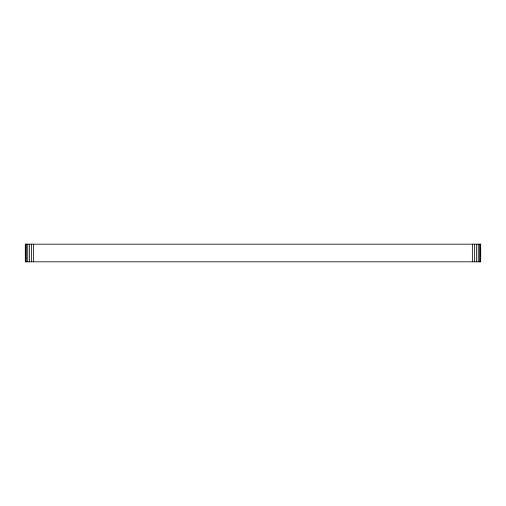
<?xml version="1.0" encoding="UTF-8"?>
<svg xmlns="http://www.w3.org/2000/svg" width="506" height="506" viewBox="0 0 506 506"><rect width="100%" height="100%" fill="white"/><g stroke="black" fill="none" stroke-linecap="round" stroke-linejoin="round"><path stroke-width="0.76" d="M480.415 244.183L480.415 261.817M479.587 244.183L479.587 261.817M478.259 244.183L478.259 261.817M476.532 244.183L476.532 261.817M474.527 244.183L474.527 261.817M472.37 244.183L472.37 261.817M33.63 244.183L33.63 261.817M31.473 244.183L31.473 261.817M29.468 244.183L29.468 261.817M27.741 244.183L27.741 261.817M26.413 244.183L26.413 261.817M25.585 244.183L25.585 261.817M480.7 244.183L25.3 244.183L25.3 261.817L480.7 261.817L480.7 244.183"/></g></svg>
